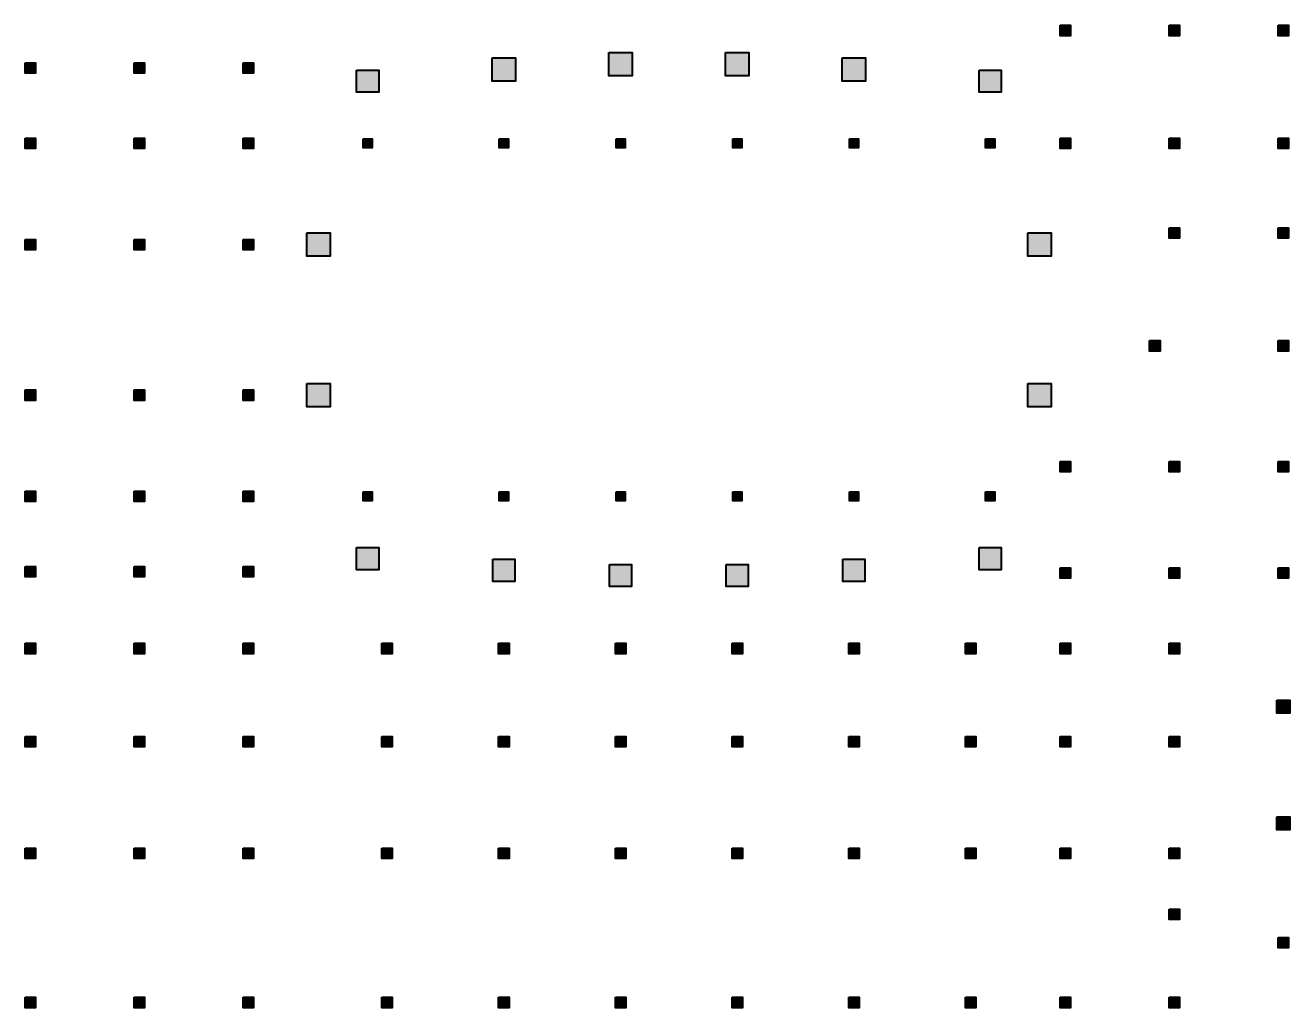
# Model space of a CAD drawing. Header units: millimetres. Extents: x 8800 to 106300, y 5000 to 80700.
import ezdxf

# ---------------------------------------------------------------- set-up
doc = ezdxf.new("R2010")
doc.units = ezdxf.units.MM
doc.layers.get('0').update_dxf_attribs({"lineweight": 20})
doc.layers.add('NDC_S-COLUMN', color=4, linetype='Continuous', lineweight=40)
doc.layers.add('NDC_S_HATCH COLUMN AND WALL', color=251, linetype='Continuous', lineweight=13)

# ---------------------------------------------------------------- blocks, each defined once
blk = doc.blocks.new('cot')
at = {"layer": 'NDC_S_HATCH COLUMN AND WALL', "ltscale": 0.005}
h = blk.add_hatch(color=256, dxfattribs=at)
h.dxf.hatch_style = 1
h.paths.add_polyline_path([(-0.5, 0.5), (0.5, 0.5), (0.5, -0.5), (-0.5, -0.5)])
at = {"layer": 'NDC_S-COLUMN', "ltscale": 0.005}
blk.add_lwpolyline([(-0.5, 0.5), (0.5, 0.5), (0.5, -0.5), (-0.5, -0.5)], close=True, dxfattribs=at)

msp = doc.modelspace()

# ---------------------------------------------------------------- block references
for p, xscale, yscale in [((89000, 80300), 800, 800), ((97400, 80300), 800, 800), ((105800, 80300), 800, 800), ((45700, 77300), 1800, 1800), ((54700, 77700), 1800, 1800), ((63700, 77700), 1800, 1800), ((72700, 77300), 1800, 1800), ((9200, 77400), 800, 800), ((17600, 77400), 800, 800), ((26000, 77400), 800, 800), ((35200, 76400), 1700, 1700), ((83200, 76400), 1700, 1700), ((9200, 71600), 800, 800), ((17600, 71600), 800, 800), ((26000, 71600), 800, 800), ((35200, 71600), 700, 700), ((45700, 71600), 700, 700), ((54700, 71600), 700, 700), ((63700, 71600), 700, 700), ((72700, 71600), 700, 700), ((83200, 71600), 700, 700), ((89000, 71600), 800, 800), ((97400, 71600), 800, 800), ((105800, 71600), 800, 800), ((31400, 63800), 1800, 1800), ((87000, 63800), 1800, 1800), ((97400, 64700), 800, 800), ((105800, 64700), 800, 800), ((9200, 63800), 800, 800), ((17600, 63800), 800, 800), ((26000, 63800), 800, 800), ((95900, 56000), 800, 800), ((105800, 56000), 800, 800), ((31400, 52200), 1800, 1800), ((87002, 52202), 1800, 1800), ((9200, 52200), 800, 800), ((17600, 52200), 800, 800), ((26000, 52200), 800, 800), ((89000, 46700), 800, 800), ((97400, 46700), 800, 800), ((105800, 46700), 800, 800), ((9200, 44400), 800, 800), ((17600, 44400), 800, 800), ((26000, 44400), 800, 800), ((35200, 44400), 700, 700), ((45700, 44400), 700, 700), ((54700, 44400), 700, 700), ((63700, 44400), 700, 700), ((72700, 44400), 700, 700), ((83200, 44400), 700, 700), ((35200, 39600), 1700, 1700), ((83200, 39600), 1700, 1700), ((45700, 38700), 1700, 1700), ((54700, 38300), 1700, 1700), ((63700, 38300), 1700, 1700), ((72700, 38700), 1700, 1700), ((9200, 38600), 800, 800), ((17600, 38600), 800, 800), ((26000, 38600), 800, 800), ((89000, 38500), 800, 800), ((97400, 38500), 800, 800), ((105800, 38500), 800, 800), ((9200, 32678), 800, 800), ((17600, 32678), 800, 800), ((26000, 32678), 800, 800), ((36700, 32678), 800, 800), ((45700, 32678), 800, 800), ((54700, 32678), 800, 800), ((63700, 32678), 800, 800), ((72700, 32678), 800, 800), ((81700, 32678), 800, 800), ((89000, 32678), 800, 800), ((97400, 32678), 800, 800), ((105800, 28200), 1000, 1000), ((9200, 25500), 800, 800), ((17600, 25500), 800, 800), ((26000, 25500), 800, 800), ((36700, 25500), 800, 800), ((45700, 25500), 800, 800), ((54700, 25500), 800, 800), ((63700, 25500), 800, 800), ((72700, 25500), 800, 800), ((81700, 25500), 800, 800), ((89000, 25500), 800, 800), ((97400, 25500), 800, 800), ((105800, 19200), 1000, 1000), ((9200, 16900), 800, 800), ((17600, 16900), 800, 800), ((26000, 16900), 800, 800), ((36700, 16900), 800, 800), ((45700, 16900), 800, 800), ((54700, 16900), 800, 800), ((63700, 16900), 800, 800), ((72700, 16900), 800, 800), ((81700, 16900), 800, 800), ((89000, 16900), 800, 800), ((97400, 16900), 800, 800), ((97400, 12200), 800, 800), ((105800, 10000), 800, 800), ((9200, 5400), 800, 800), ((17600, 5400), 800, 800), ((26000, 5400), 800, 800), ((36700, 5400), 800, 800), ((45700, 5400), 800, 800), ((54700, 5400), 800, 800), ((63700, 5400), 800, 800), ((72700, 5400), 800, 800), ((81700, 5400), 800, 800), ((89000, 5400), 800, 800), ((97400, 5400), 800, 800)]:
    msp.add_blockref('cot', p, dxfattribs=dict(xscale=xscale, yscale=yscale))

doc.saveas('drawing.dxf')
